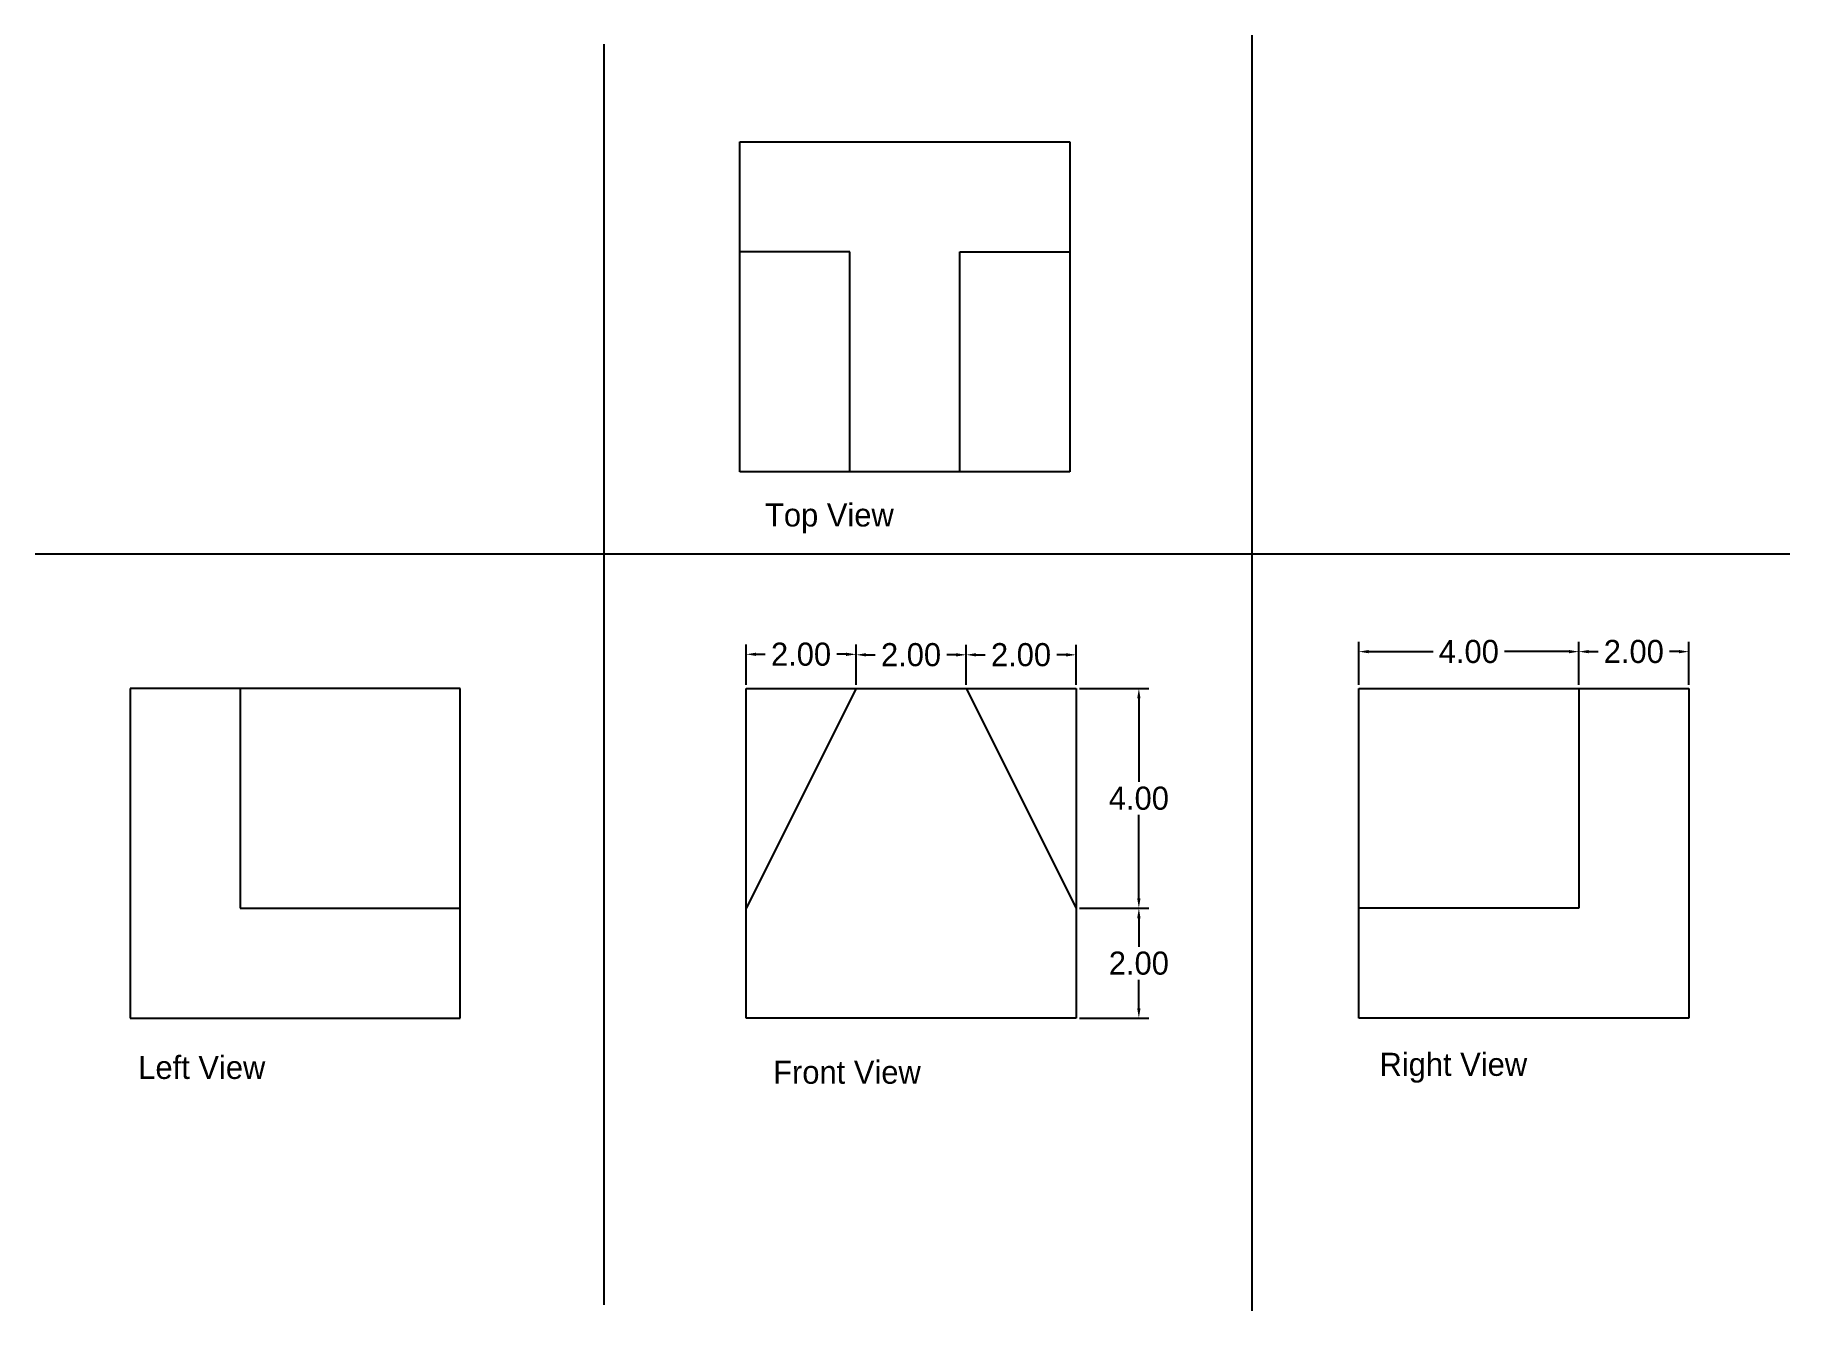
# Model space of a CAD drawing. Header units: inches. Extents: x 34.6 to 66.5, y 17.6 to 40.8.
import ezdxf

# ---------------------------------------------------------------- set-up
doc = ezdxf.new("R2010")
doc.units = ezdxf.units.IN
doc.header["$MEASUREMENT"] = 0
doc.dimstyles.get("Standard").update_dxf_attribs({"dimtxt": 0.42, "dimasz": 0.18, "dimexe": 0.18, "dimexo": 0.0625, "dimgap": 0.09, "dimtad": 0, "dimtih": 1, "dimtoh": 1, "dimzin": 0, "dimdsep": 46, "dimtxsty": 'Standard', "dimcen": 0.09, "dimadec": 0, "dimazin": 0, "dimtfac": 1, "dimtofl": 0, "dimtmove": 0, "dimatfit": 3, "dimfxl": 1, "dimtolj": 1, "dimtzin": 0, "dimarcsym": 0})

# ---------------------------------------------------------------- blocks, each defined once
blk = doc.blocks.new('*D2')
at = {"color": 0, "lineweight": -2}
for p, q in [((47.488, 29.019), (47.488, 29.757)), ((49.488, 29.019), (49.488, 29.757)), ((47.668, 29.577), (47.838, 29.577)), ((49.308, 29.577), (49.138, 29.577))]:
    blk.add_line(p, q, dxfattribs=at)
at = {"color": 0}
for points in [[(47.668, 29.607), (47.668, 29.547), (47.488, 29.577)], [(49.308, 29.607), (49.308, 29.547), (49.488, 29.577)]]:
    blk.add_solid(points, dxfattribs=at)
at = {"layer": 'Defpoints', "color": 0}
for p in [(49.488, 29.577), (47.488, 28.957), (49.488, 28.957)]:
    blk.add_point(p, dxfattribs=at)
at = {"color": 0, "insert": (48.488, 29.577), "char_height": 0.42, "attachment_point": 5}
blk.add_mtext('\\A1;2.00', dxfattribs=at)
blk = doc.blocks.new('*D3')
at = {"color": 0, "lineweight": -2}
for p, q in [((49.488, 29.019), (49.488, 29.748)), ((51.488, 29.019), (51.488, 29.748)), ((49.668, 29.568), (49.838, 29.568)), ((51.308, 29.568), (51.138, 29.568))]:
    blk.add_line(p, q, dxfattribs=at)
at = {"color": 0}
for points in [[(49.668, 29.598), (49.668, 29.538), (49.488, 29.568)], [(51.308, 29.598), (51.308, 29.538), (51.488, 29.568)]]:
    blk.add_solid(points, dxfattribs=at)
at = {"layer": 'Defpoints', "color": 0}
for p in [(51.488, 29.568), (49.488, 28.957), (51.488, 28.957)]:
    blk.add_point(p, dxfattribs=at)
at = {"color": 0, "insert": (50.488, 29.568), "char_height": 0.42, "attachment_point": 5}
blk.add_mtext('\\A1;2.00', dxfattribs=at)
blk = doc.blocks.new('*D4')
at = {"color": 0, "lineweight": -2}
for p, q in [((51.488, 29.019), (51.488, 29.748)), ((53.488, 29.019), (53.488, 29.748)), ((51.668, 29.568), (51.838, 29.568)), ((53.308, 29.568), (53.138, 29.568))]:
    blk.add_line(p, q, dxfattribs=at)
at = {"color": 0}
for points in [[(51.668, 29.598), (51.668, 29.538), (51.488, 29.568)], [(53.308, 29.598), (53.308, 29.538), (53.488, 29.568)]]:
    blk.add_solid(points, dxfattribs=at)
at = {"layer": 'Defpoints', "color": 0}
for p in [(53.488, 29.568), (51.488, 28.957), (53.488, 28.957)]:
    blk.add_point(p, dxfattribs=at)
at = {"color": 0, "insert": (52.488, 29.568), "char_height": 0.42, "attachment_point": 5}
blk.add_mtext('\\A1;2.00', dxfattribs=at)
blk = doc.blocks.new('*D5')
at = {"color": 0, "lineweight": -2}
for p, q in [((53.55, 28.957), (54.811, 28.957)), ((54.631, 28.777), (54.631, 27.257)), ((54.631, 25.137), (54.631, 26.657)), ((53.55, 24.957), (54.811, 24.957))]:
    blk.add_line(p, q, dxfattribs=at)
at = {"color": 0}
for points in [[(54.601, 28.777), (54.661, 28.777), (54.631, 28.957)], [(54.601, 25.137), (54.661, 25.137), (54.631, 24.957)]]:
    blk.add_solid(points, dxfattribs=at)
at = {"layer": 'Defpoints', "color": 0}
for p in [(53.488, 28.957), (53.488, 24.957), (54.631, 24.957)]:
    blk.add_point(p, dxfattribs=at)
at = {"color": 0, "insert": (54.631, 26.957), "char_height": 0.42, "attachment_point": 5}
blk.add_mtext('\\A1;4.00', dxfattribs=at)
blk = doc.blocks.new('*D6')
at = {"color": 0, "lineweight": -2}
for p, q in [((53.613, 24.957), (54.811, 24.957)), ((54.631, 24.777), (54.631, 24.257)), ((54.631, 23.137), (54.631, 23.657)), ((53.55, 22.957), (54.811, 22.957))]:
    blk.add_line(p, q, dxfattribs=at)
at = {"color": 0}
for points in [[(54.601, 24.777), (54.661, 24.777), (54.631, 24.957)], [(54.601, 23.137), (54.661, 23.137), (54.631, 22.957)]]:
    blk.add_solid(points, dxfattribs=at)
at = {"layer": 'Defpoints', "color": 0}
for p in [(53.55, 24.957), (53.488, 22.957), (54.631, 22.957)]:
    blk.add_point(p, dxfattribs=at)
at = {"color": 0, "insert": (54.631, 23.957), "char_height": 0.42, "attachment_point": 5}
blk.add_mtext('\\A1;2.00', dxfattribs=at)
blk = doc.blocks.new('*D8')
at = {"color": 0, "lineweight": -2}
for p, q in [((58.631, 29.019), (58.631, 29.806)), ((62.631, 29.019), (62.631, 29.806)), ((58.811, 29.626), (59.981, 29.626)), ((62.451, 29.626), (61.281, 29.626))]:
    blk.add_line(p, q, dxfattribs=at)
at = {"color": 0}
for points in [[(58.811, 29.656), (58.811, 29.596), (58.631, 29.626)], [(62.451, 29.656), (62.451, 29.596), (62.631, 29.626)]]:
    blk.add_solid(points, dxfattribs=at)
at = {"layer": 'Defpoints', "color": 0}
for p in [(62.631, 29.626), (58.631, 28.957), (62.631, 28.957)]:
    blk.add_point(p, dxfattribs=at)
at = {"color": 0, "insert": (60.631, 29.626), "char_height": 0.42, "attachment_point": 5}
blk.add_mtext('\\A1;4.00', dxfattribs=at)
blk = doc.blocks.new('*D9')
at = {"color": 0, "lineweight": -2}
for p, q in [((62.631, 29.082), (62.631, 29.806)), ((64.631, 29.019), (64.631, 29.806)), ((62.811, 29.626), (62.981, 29.626)), ((64.451, 29.626), (64.281, 29.626))]:
    blk.add_line(p, q, dxfattribs=at)
at = {"color": 0}
for points in [[(62.811, 29.656), (62.811, 29.596), (62.631, 29.626)], [(64.451, 29.656), (64.451, 29.596), (64.631, 29.626)]]:
    blk.add_solid(points, dxfattribs=at)
at = {"layer": 'Defpoints', "color": 0}
for p in [(64.631, 29.626), (62.631, 29.019), (64.631, 28.957)]:
    blk.add_point(p, dxfattribs=at)
at = {"color": 0, "insert": (63.631, 29.626), "char_height": 0.42, "attachment_point": 5}
blk.add_mtext('\\A1;2.00', dxfattribs=at)

msp = doc.modelspace()

# ---------------------------------------------------------------- linework, layer by layer
for p, q in [((44.9, 40.674), (44.9, 17.745)), ((56.685, 40.84), (56.685, 17.634)), ((47.375, 36.897), (47.375, 38.897)), ((47.375, 38.897), (53.375, 38.897)), ((53.375, 38.897), (53.375, 36.897)), ((47.375, 32.897), (47.375, 36.897)), ((49.375, 36.897), (47.375, 36.897)), ((49.375, 32.897), (49.375, 36.897)), ((51.375, 32.897), (51.375, 36.897)), ((51.375, 36.897), (53.375, 36.897)), ((53.375, 36.897), (53.375, 32.897)), ((49.375, 32.897), (47.375, 32.897)), ((51.375, 32.897), (49.375, 32.897)), ((53.375, 32.897), (51.375, 32.897)), ((34.56, 31.402), (66.47, 31.402)), ((38.287, 28.957), (36.287, 28.957)), ((36.287, 28.957), (36.287, 22.957)), ((42.287, 28.957), (38.287, 28.957)), ((38.287, 28.957), (38.287, 24.957)), ((42.287, 24.957), (42.287, 28.957)), ((47.488, 28.957), (49.488, 28.957)), ((47.488, 24.957), (47.488, 28.957)), ((49.488, 28.957), (47.488, 24.957)), ((49.488, 28.957), (51.488, 28.957)), ((51.488, 28.957), (53.488, 28.957)), ((51.488, 28.957), (53.488, 24.957)), ((53.488, 28.957), (53.488, 24.957)), ((58.631, 28.957), (62.631, 28.957)), ((58.631, 24.957), (58.631, 28.957)), ((62.631, 28.957), (64.631, 28.957)), ((62.631, 28.957), (62.631, 24.957)), ((64.631, 28.957), (64.631, 22.957)), ((38.287, 24.957), (42.287, 24.957)), ((42.287, 22.957), (42.287, 24.957)), ((47.488, 22.957), (47.488, 24.957)), ((53.488, 24.957), (53.488, 22.957)), ((58.631, 22.957), (58.631, 24.957)), ((62.631, 24.957), (58.631, 24.957)), ((36.287, 22.957), (42.287, 22.957)), ((53.488, 22.957), (47.488, 22.957)), ((64.631, 22.957), (58.631, 22.957))]:
    msp.add_line(p, q)

# ---------------------------------------------------------------- texts
at = {"char_height": 0.42, "width": 7.28258, "attachment_point": 1}
for s, insert in [('   Top View', (47.365, 32.322)), ('   Right View', (58.539, 22.329)), ('   Left View', (35.968, 22.273)), ('   Front View', (47.513, 22.186))]:
    msp.add_mtext(s, dxfattribs=dict(at, insert=insert))

# ---------------------------------------------------------------- dimensions: what is measured, and where the dimension line sits
for base, p1, p2, picture, middle in [((49.488, 29.577), (47.488, 28.957), (49.488, 28.957), '*D2', (48.488, 29.577)), ((51.488, 29.568), (49.488, 28.957), (51.488, 28.957), '*D3', (50.488, 29.568)), ((53.488, 29.568), (51.488, 28.957), (53.488, 28.957), '*D4', (52.488, 29.568)), ((62.631, 29.626), (58.631, 28.957), (62.631, 28.957), '*D8', (60.631, 29.626)), ((64.631, 29.626), (62.631, 29.019), (64.631, 28.957), '*D9', (63.631, 29.626))]:
    dim = msp.add_linear_dim(base=base, p1=p1, p2=p2, dimstyle='Standard')
    dim.commit()
    dim.dimension.update_dxf_attribs({"geometry": picture, "text_midpoint": middle})
for base, p1, p2, picture, middle in [((54.631, 24.957), (53.488, 28.957), (53.488, 24.957), '*D5', (54.631, 26.957)), ((54.631, 22.957), (53.55, 24.957), (53.488, 22.957), '*D6', (54.631, 23.957))]:
    dim = msp.add_linear_dim(base=base, p1=p1, p2=p2, angle=90, dimstyle='Standard')
    dim.commit()
    dim.dimension.update_dxf_attribs({"geometry": picture, "text_midpoint": middle})

doc.saveas('drawing.dxf')
